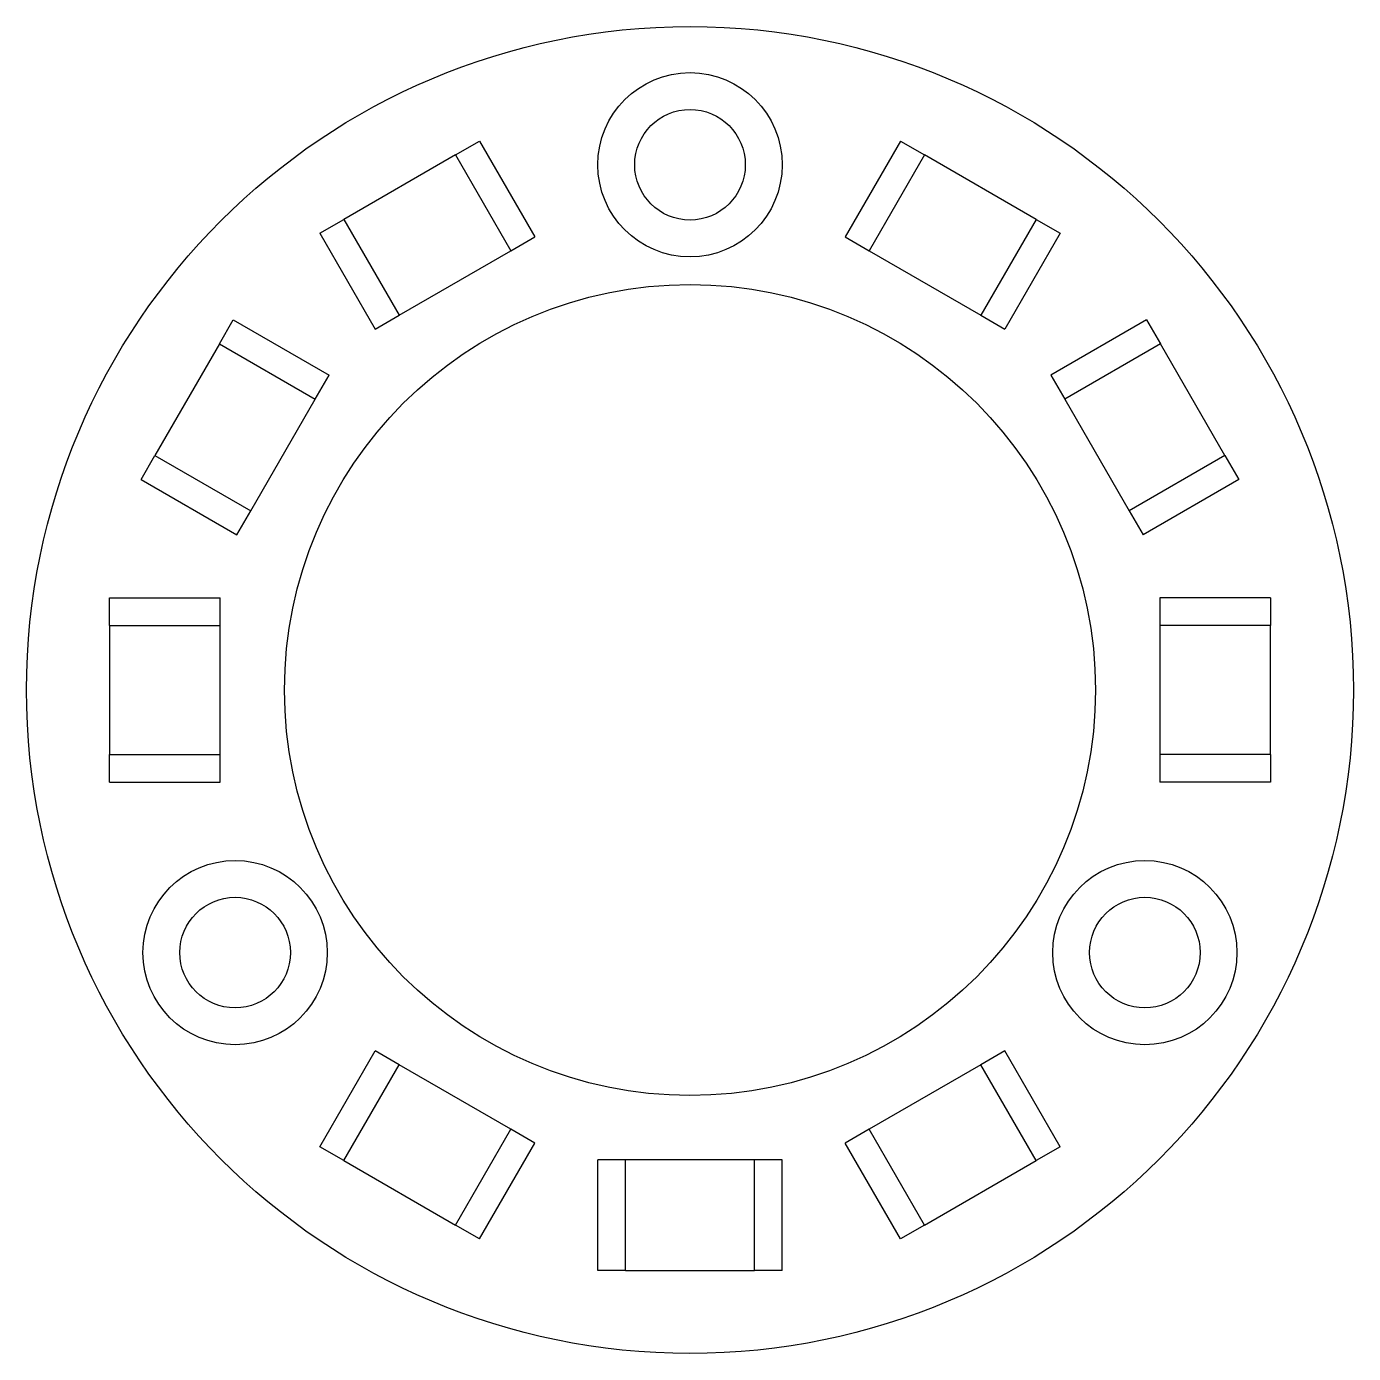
# Model space of a CAD drawing. Header units: millimetres. Extents: x -18 to 18, y -18 to 18.
import ezdxf

# ---------------------------------------------------------------- set-up
doc = ezdxf.new("R2010")
doc.units = ezdxf.units.MM

# ---------------------------------------------------------------- blocks, each defined once
blk = doc.blocks.new('工程图视图1')
at = {"color": 7, "linetype": 'Continuous', "lineweight": 25}
for p, q in [((-11.219, 2.598), (-10.569, 2.973)), ((-10.569, 2.973), (-9.069, 0.375)), ((0.85, 2.973), (-0.65, 0.375)), ((0.85, 2.973), (1.5, 2.598)), ((-11.219, 2.598), (-14.25, 0.848)), ((-11.219, 2.598), (-9.719, 0)), ((1.5, 2.598), (0, 0)), ((4.531, 0.848), (1.5, 2.598)), ((-14.9, 0.473), (-14.25, 0.848)), ((-14.25, 0.848), (-12.75, -1.75)), ((4.531, 0.848), (3.031, -1.75)), ((4.531, 0.848), (5.181, 0.473)), ((-14.9, 0.473), (-13.4, -2.125)), ((-9.719, 0), (-9.069, 0.375)), ((-0.65, 0.375), (0, 0)), ((5.181, 0.473), (3.681, -2.125)), ((-12.75, -1.75), (-9.719, 0)), ((0, 0), (3.031, -1.75)), ((-13.4, -2.125), (-12.75, -1.75)), ((3.031, -1.75), (3.681, -2.125)), ((-17.624, -2.526), (-17.249, -1.877)), ((-17.249, -1.877), (-14.651, -3.377)), ((7.53, -1.877), (4.932, -3.377)), ((7.53, -1.877), (7.905, -2.526)), ((-17.624, -2.526), (-19.374, -5.557)), ((-17.624, -2.526), (-15.026, -4.026)), ((7.905, -2.526), (5.307, -4.026)), ((9.655, -5.557), (7.905, -2.526)), ((-15.026, -4.026), (-14.651, -3.377)), ((4.932, -3.377), (5.307, -4.026)), ((-16.776, -7.057), (-15.026, -4.026)), ((5.307, -4.026), (7.057, -7.057)), ((-19.749, -6.207), (-19.374, -5.557)), ((-19.374, -5.557), (-16.776, -7.057)), ((9.655, -5.557), (7.057, -7.057)), ((9.655, -5.557), (10.03, -6.207)), ((-19.749, -6.207), (-17.151, -7.707)), ((10.03, -6.207), (7.432, -7.707)), ((-17.151, -7.707), (-16.776, -7.057)), ((7.057, -7.057), (7.432, -7.707)), ((-20.609, -9.417), (-17.609, -9.417)), ((-20.609, -10.167), (-20.609, -9.417)), ((-17.609, -10.167), (-17.609, -9.417)), ((10.891, -9.417), (7.891, -9.417)), ((7.891, -9.417), (7.891, -10.167)), ((10.891, -9.417), (10.891, -10.167)), ((-20.609, -10.167), (-17.609, -10.167)), ((-20.609, -10.167), (-20.609, -13.667)), ((-17.609, -13.667), (-17.609, -10.167)), ((10.891, -10.167), (7.891, -10.167)), ((7.891, -10.167), (7.891, -13.667)), ((10.891, -13.667), (10.891, -10.167)), ((-20.609, -13.667), (-17.609, -13.667)), ((-20.609, -14.417), (-20.609, -13.667)), ((-17.609, -14.417), (-17.609, -13.667)), ((10.891, -13.667), (7.891, -13.667)), ((7.891, -13.667), (7.891, -14.417)), ((10.891, -13.667), (10.891, -14.417)), ((-20.609, -14.417), (-17.609, -14.417)), ((10.891, -14.417), (7.891, -14.417)), ((-14.9, -24.307), (-13.4, -21.709)), ((-12.75, -22.084), (-13.4, -21.709)), ((3.681, -21.709), (3.031, -22.084)), ((5.181, -24.307), (3.681, -21.709)), ((-14.25, -24.682), (-12.75, -22.084)), ((-9.719, -23.834), (-12.75, -22.084)), ((3.031, -22.084), (0, -23.834)), ((4.531, -24.682), (3.031, -22.084)), ((-11.219, -26.432), (-9.719, -23.834)), ((-9.069, -24.209), (-9.719, -23.834)), ((0, -23.834), (-0.65, -24.209)), ((1.5, -26.432), (0, -23.834)), ((-14.25, -24.682), (-14.9, -24.307)), ((-10.569, -26.807), (-9.069, -24.209)), ((0.85, -26.807), (-0.65, -24.209)), ((5.181, -24.307), (4.531, -24.682)), ((-14.25, -24.682), (-11.219, -26.432)), ((-7.359, -27.667), (-7.359, -24.667)), ((-6.609, -24.667), (-7.359, -24.667)), ((-6.609, -27.667), (-6.609, -24.667)), ((-3.109, -24.667), (-6.609, -24.667)), ((-3.109, -27.667), (-3.109, -24.667)), ((-2.359, -24.667), (-3.109, -24.667)), ((-2.359, -27.667), (-2.359, -24.667)), ((1.5, -26.432), (4.531, -24.682)), ((-10.569, -26.807), (-11.219, -26.432)), ((1.5, -26.432), (0.85, -26.807)), ((-6.609, -27.667), (-7.359, -27.667)), ((-6.609, -27.667), (-3.109, -27.667)), ((-2.359, -27.667), (-3.109, -27.667))]:
    blk.add_line(p, q, dxfattribs=at)
for centre, radius in [((-4.859, -11.917), 18), ((-4.859, 2.333), 2.5), ((-4.859, 2.333), 1.5), ((-4.859, -11.917), 11), ((-17.2, -19.042), 2.5), ((7.481, -19.042), 2.5), ((-17.2, -19.042), 1.5), ((7.481, -19.042), 1.5)]:
    blk.add_circle(centre, radius, dxfattribs=at)

msp = doc.modelspace()

# ---------------------------------------------------------------- block references
at = {"color": 7, "linetype": 'Continuous', "lineweight": 25}
msp.add_blockref('工程图视图1', (4.859, 11.917), dxfattribs=at)

doc.saveas('drawing.dxf')
